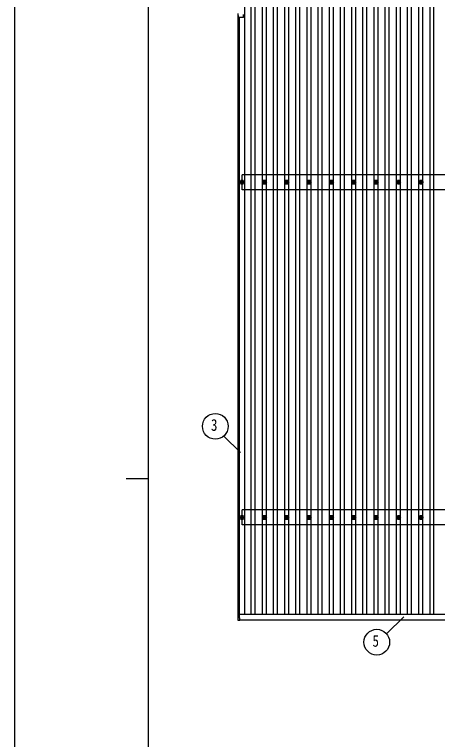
# Model space of a CAD drawing. Units: millimetres, scale not verified. Extents: x -16820 to 16820, y -11880 to 11880.
# Drawn here: x -16820 to -13034, y -1836 to 4651 of the extents above; entities that cross this region are included whole.
import ezdxf
from ezdxf.enums import TextEntityAlignment as Align

# ---------------------------------------------------------------- set-up
doc = ezdxf.new("R2010")
doc.units = ezdxf.units.MM
doc.header["$LTSCALE"] = 50
for name, color, linetype in [('0-5_YKK_13', 4, 'Continuous'), ('0-6_YKK_A1', 4, 'Continuous'), ('0-7_YKK_D', 6, 'Continuous'), ('0-8_YKK_ZWAK', 7, 'Continuous')]:
    doc.layers.add(name, color=color, linetype=linetype)
doc.styles.add('ＭＳ ゴシック', font='')
doc.styles.get('ＭＳ ゴシック').set_extended_font_data('MS Gothic')

msp = doc.modelspace()

# ---------------------------------------------------------------- linework, layer by layer
at = {"layer": '0-5_YKK_13'}
for p, q in [((-14818.73, 4640.12), (-14818.73, 4660.12)), ((-14817.23, 4640.12), (-14818.73, 4640.12)), ((-14817.23, 4640.12), (-14817.23, 4626.12)), ((-14794.63, 4625.12), (-14816.23, 4625.12)), ((-14771.23, 4625.12), (-14793.83, 4625.12)), ((-14770.23, 4626.12), (-14770.23, 4649.72)), ((-14793.23, 3151.94), (-14788.81, 3151.94)), ((-14793.23, 3148.44), (-14788.81, 3148.44)), ((-14784.98, 3160.18), (-14784.98, 3155.77)), ((-14784.98, 3144.6), (-14784.98, 3140.19)), ((-14781.48, 3160.18), (-14781.48, 3155.77)), ((-14781.48, 3144.6), (-14781.48, 3140.19)), ((-14777.65, 3151.94), (-14773.23, 3151.94)), ((-14777.65, 3148.44), (-14773.23, 3148.44)), ((-14593.23, 3151.94), (-14588.81, 3151.94)), ((-14593.23, 3148.44), (-14588.81, 3148.44)), ((-14584.98, 3160.18), (-14584.98, 3155.77)), ((-14584.98, 3144.6), (-14584.98, 3140.19)), ((-14581.48, 3160.18), (-14581.48, 3155.77)), ((-14581.48, 3144.6), (-14581.48, 3140.19)), ((-14577.65, 3151.94), (-14573.23, 3151.94)), ((-14577.65, 3148.44), (-14573.23, 3148.44)), ((-14393.23, 3151.94), (-14388.81, 3151.94)), ((-14393.23, 3148.44), (-14388.81, 3148.44)), ((-14384.98, 3160.18), (-14384.98, 3155.77)), ((-14384.98, 3144.6), (-14384.98, 3140.19)), ((-14381.48, 3160.18), (-14381.48, 3155.77)), ((-14381.48, 3144.6), (-14381.48, 3140.19)), ((-14377.65, 3151.94), (-14373.23, 3151.94)), ((-14377.65, 3148.44), (-14373.23, 3148.44)), ((-14193.23, 3151.94), (-14188.81, 3151.94)), ((-14193.23, 3148.44), (-14188.81, 3148.44)), ((-14184.98, 3160.18), (-14184.98, 3155.77)), ((-14184.98, 3144.6), (-14184.98, 3140.19)), ((-14181.48, 3160.18), (-14181.48, 3155.77)), ((-14181.48, 3144.6), (-14181.48, 3140.19)), ((-14177.65, 3151.94), (-14173.23, 3151.94)), ((-14177.65, 3148.44), (-14173.23, 3148.44)), ((-13993.23, 3151.94), (-13988.81, 3151.94)), ((-13993.23, 3148.44), (-13988.81, 3148.44)), ((-13984.98, 3160.18), (-13984.98, 3155.77)), ((-13984.98, 3144.6), (-13984.98, 3140.19)), ((-13981.48, 3160.18), (-13981.48, 3155.77)), ((-13981.48, 3144.6), (-13981.48, 3140.19)), ((-13977.65, 3151.94), (-13973.23, 3151.94)), ((-13977.65, 3148.44), (-13973.23, 3148.44)), ((-13793.23, 3151.94), (-13788.81, 3151.94)), ((-13793.23, 3148.44), (-13788.81, 3148.44)), ((-13784.98, 3160.18), (-13784.98, 3155.77)), ((-13784.98, 3144.6), (-13784.98, 3140.19)), ((-13781.48, 3160.18), (-13781.48, 3155.77)), ((-13781.48, 3144.6), (-13781.48, 3140.19)), ((-13777.65, 3151.94), (-13773.23, 3151.94)), ((-13777.65, 3148.44), (-13773.23, 3148.44)), ((-13593.23, 3151.94), (-13588.81, 3151.94)), ((-13593.23, 3148.44), (-13588.81, 3148.44)), ((-13584.98, 3160.18), (-13584.98, 3155.77)), ((-13584.98, 3144.6), (-13584.98, 3140.19)), ((-13581.48, 3160.18), (-13581.48, 3155.77)), ((-13581.48, 3144.6), (-13581.48, 3140.19)), ((-13577.65, 3151.94), (-13573.23, 3151.94)), ((-13577.65, 3148.44), (-13573.23, 3148.44)), ((-13393.23, 3151.94), (-13388.81, 3151.94)), ((-13393.23, 3148.44), (-13388.81, 3148.44)), ((-13384.98, 3160.18), (-13384.98, 3155.77)), ((-13384.98, 3144.6), (-13384.98, 3140.19)), ((-13381.48, 3160.18), (-13381.48, 3155.77)), ((-13381.48, 3144.6), (-13381.48, 3140.19)), ((-13377.65, 3151.94), (-13373.23, 3151.94)), ((-13377.65, 3148.44), (-13373.23, 3148.44)), ((-13193.23, 3151.94), (-13188.81, 3151.94)), ((-13193.23, 3148.44), (-13188.81, 3148.44)), ((-13184.98, 3160.18), (-13184.98, 3155.77)), ((-13184.98, 3144.6), (-13184.98, 3140.19)), ((-13181.48, 3160.18), (-13181.48, 3155.77)), ((-13181.48, 3144.6), (-13181.48, 3140.19)), ((-13177.65, 3151.94), (-13173.23, 3151.94)), ((-13177.65, 3148.44), (-13173.23, 3148.44)), ((-14793.23, 151.94), (-14788.81, 151.94)), ((-14793.23, 148.44), (-14788.81, 148.44)), ((-14784.98, 160.18), (-14784.98, 155.77)), ((-14784.98, 144.6), (-14784.98, 140.19)), ((-14781.48, 160.18), (-14781.48, 155.77)), ((-14781.48, 144.6), (-14781.48, 140.19)), ((-14777.65, 151.94), (-14773.23, 151.94)), ((-14777.65, 148.44), (-14773.23, 148.44)), ((-14593.23, 151.94), (-14588.81, 151.94)), ((-14593.23, 148.44), (-14588.81, 148.44)), ((-14584.98, 160.18), (-14584.98, 155.77)), ((-14584.98, 144.6), (-14584.98, 140.19)), ((-14581.48, 160.18), (-14581.48, 155.77)), ((-14581.48, 144.6), (-14581.48, 140.19)), ((-14577.65, 151.94), (-14573.23, 151.94)), ((-14577.65, 148.44), (-14573.23, 148.44)), ((-14393.23, 151.94), (-14388.81, 151.94)), ((-14393.23, 148.44), (-14388.81, 148.44)), ((-14384.98, 160.18), (-14384.98, 155.77)), ((-14384.98, 144.6), (-14384.98, 140.19)), ((-14381.48, 160.18), (-14381.48, 155.77)), ((-14381.48, 144.6), (-14381.48, 140.19)), ((-14377.65, 151.94), (-14373.23, 151.94)), ((-14377.65, 148.44), (-14373.23, 148.44)), ((-14193.23, 151.94), (-14188.81, 151.94)), ((-14193.23, 148.44), (-14188.81, 148.44)), ((-14184.98, 160.18), (-14184.98, 155.77)), ((-14184.98, 144.6), (-14184.98, 140.19)), ((-14181.48, 160.18), (-14181.48, 155.77)), ((-14181.48, 144.6), (-14181.48, 140.19)), ((-14177.65, 151.94), (-14173.23, 151.94)), ((-14177.65, 148.44), (-14173.23, 148.44)), ((-13993.23, 151.94), (-13988.81, 151.94)), ((-13993.23, 148.44), (-13988.81, 148.44)), ((-13984.98, 160.18), (-13984.98, 155.77)), ((-13984.98, 144.6), (-13984.98, 140.19)), ((-13981.48, 160.18), (-13981.48, 155.77)), ((-13981.48, 144.6), (-13981.48, 140.19)), ((-13977.65, 151.94), (-13973.23, 151.94)), ((-13977.65, 148.44), (-13973.23, 148.44)), ((-13793.23, 151.94), (-13788.81, 151.94)), ((-13793.23, 148.44), (-13788.81, 148.44)), ((-13784.98, 160.18), (-13784.98, 155.77)), ((-13784.98, 144.6), (-13784.98, 140.19)), ((-13781.48, 160.18), (-13781.48, 155.77)), ((-13781.48, 144.6), (-13781.48, 140.19)), ((-13777.65, 151.94), (-13773.23, 151.94)), ((-13777.65, 148.44), (-13773.23, 148.44)), ((-13593.23, 151.94), (-13588.81, 151.94)), ((-13593.23, 148.44), (-13588.81, 148.44)), ((-13584.98, 160.18), (-13584.98, 155.77)), ((-13584.98, 144.6), (-13584.98, 140.19)), ((-13581.48, 160.18), (-13581.48, 155.77)), ((-13581.48, 144.6), (-13581.48, 140.19)), ((-13577.65, 151.94), (-13573.23, 151.94)), ((-13577.65, 148.44), (-13573.23, 148.44)), ((-13393.23, 151.94), (-13388.81, 151.94)), ((-13393.23, 148.44), (-13388.81, 148.44)), ((-13384.98, 160.18), (-13384.98, 155.77)), ((-13384.98, 144.6), (-13384.98, 140.19)), ((-13381.48, 160.18), (-13381.48, 155.77)), ((-13381.48, 144.6), (-13381.48, 140.19)), ((-13377.65, 151.94), (-13373.23, 151.94)), ((-13377.65, 148.44), (-13373.23, 148.44)), ((-13193.23, 151.94), (-13188.81, 151.94)), ((-13193.23, 148.44), (-13188.81, 148.44)), ((-13184.98, 160.18), (-13184.98, 155.77)), ((-13184.98, 144.6), (-13184.98, 140.19)), ((-13181.48, 160.18), (-13181.48, 155.77)), ((-13181.48, 144.6), (-13181.48, 140.19)), ((-13177.65, 151.94), (-13173.23, 151.94)), ((-13177.65, 148.44), (-13173.23, 148.44)), ((-14821.53, -748.71), (-14821.53, -766.71)), ((-14802.53, -747.71), (-14820.53, -747.71)), ((-14820.53, -767.71), (-14802.53, -767.71)), ((-14801.53, -766.71), (-14801.53, -748.71))]:
    msp.add_line(p, q, dxfattribs=at)
for centre, radius in [((-14783.23, 3150.19), 18.25), ((-14783.23, 3150.19), 10.15), ((-14783.23, 3150.19), 5.85), ((-14783.23, 3150.19), 5.25), ((-14583.23, 3150.19), 18.25), ((-14583.23, 3150.19), 10.15), ((-14583.23, 3150.19), 5.85), ((-14583.23, 3150.19), 5.25), ((-14383.23, 3150.19), 18.25), ((-14383.23, 3150.19), 10.15), ((-14383.23, 3150.19), 5.85), ((-14383.23, 3150.19), 5.25), ((-14183.23, 3150.19), 18.25), ((-14183.23, 3150.19), 10.15), ((-14183.23, 3150.19), 5.85), ((-14183.23, 3150.19), 5.25), ((-13983.23, 3150.19), 18.25), ((-13983.23, 3150.19), 10.15), ((-13983.23, 3150.19), 5.85), ((-13983.23, 3150.19), 5.25), ((-13783.23, 3150.19), 18.25), ((-13783.23, 3150.19), 10.15), ((-13783.23, 3150.19), 5.85), ((-13783.23, 3150.19), 5.25), ((-13583.23, 3150.19), 18.25), ((-13583.23, 3150.19), 10.15), ((-13583.23, 3150.19), 5.85), ((-13583.23, 3150.19), 5.25), ((-13383.23, 3150.19), 18.25), ((-13383.23, 3150.19), 10.15), ((-13383.23, 3150.19), 5.85), ((-13383.23, 3150.19), 5.25), ((-13183.23, 3150.19), 18.25), ((-13183.23, 3150.19), 10.15), ((-13183.23, 3150.19), 5.85), ((-13183.23, 3150.19), 5.25), ((-14783.23, 150.19), 18.25), ((-14783.23, 150.19), 10.15), ((-14783.23, 150.19), 5.85), ((-14783.23, 150.19), 5.25), ((-14583.23, 150.19), 18.25), ((-14583.23, 150.19), 10.15), ((-14583.23, 150.19), 5.85), ((-14583.23, 150.19), 5.25), ((-14383.23, 150.19), 18.25), ((-14383.23, 150.19), 10.15), ((-14383.23, 150.19), 5.85), ((-14383.23, 150.19), 5.25), ((-14183.23, 150.19), 18.25), ((-14183.23, 150.19), 10.15), ((-14183.23, 150.19), 5.85), ((-14183.23, 150.19), 5.25), ((-13983.23, 150.19), 18.25), ((-13983.23, 150.19), 10.15), ((-13983.23, 150.19), 5.85), ((-13983.23, 150.19), 5.25), ((-13783.23, 150.19), 18.25), ((-13783.23, 150.19), 10.15), ((-13783.23, 150.19), 5.85), ((-13783.23, 150.19), 5.25), ((-13583.23, 150.19), 18.25), ((-13583.23, 150.19), 10.15), ((-13583.23, 150.19), 5.85), ((-13583.23, 150.19), 5.25), ((-13383.23, 150.19), 18.25), ((-13383.23, 150.19), 10.15), ((-13383.23, 150.19), 5.85), ((-13383.23, 150.19), 5.25), ((-13183.23, 150.19), 18.25), ((-13183.23, 150.19), 10.15), ((-13183.23, 150.19), 5.85), ((-13183.23, 150.19), 5.25)]:
    msp.add_circle(centre, radius, dxfattribs=at)
for centre, radius, start, end in [((-14816.23, 4626.12), 1, 180, 269.99999), ((-14794.23, 4624.82), 0.5, 36.8699, 143.1301), ((-14771.23, 4626.12), 1, 269.99999, 0), ((-14769.93, 4650.12), 0.5, 126.8699, 233.1301), ((-14820.53, -748.71), 1, 90, 180), ((-14820.53, -766.71), 1, 180, 270), ((-14802.53, -748.71), 1, 0, 90), ((-14802.53, -766.71), 1, 270, 0)]:
    msp.add_arc(centre, radius, start, end, dxfattribs=at)
at = {"layer": '0-6_YKK_A1'}
for p, q in [((-14758.23, -716.42), (-14758.23, 10016.55)), ((-14700.73, -716.42), (-14700.73, 10016.55)), ((-14665.73, -716.42), (-14665.73, 10016.55)), ((-14500.73, -716.42), (-14500.73, 10016.55)), ((-14465.73, -716.42), (-14465.73, 10016.55)), ((-14300.73, -716.42), (-14300.73, 10016.55)), ((-14265.73, -716.42), (-14265.73, 10016.55)), ((-14100.73, -716.42), (-14100.73, 10016.55)), ((-14065.73, -716.42), (-14065.73, 10016.55)), ((-13900.73, -716.42), (-13900.73, 10016.55)), ((-13865.73, -716.42), (-13865.73, 10016.55)), ((-13700.73, -716.42), (-13700.73, 10016.55)), ((-13665.73, -716.42), (-13665.73, 10016.55)), ((-13500.73, -716.42), (-13500.73, 10016.55)), ((-13465.73, -716.42), (-13465.73, 10016.55)), ((-13300.73, -716.42), (-13300.73, 10016.55)), ((-13265.73, -716.42), (-13265.73, 10016.55)), ((-13100.73, -716.42), (-13100.73, 10016.55)), ((-13065.73, -716.42), (-13065.73, 10016.55)), ((-14600.73, 3155.36), (-14600.73, 6145.01)), ((-14565.73, 3155.36), (-14565.73, 6145.01)), ((-14400.73, 3155.36), (-14400.73, 6145.01)), ((-14365.73, 3155.36), (-14365.73, 6145.01)), ((-14200.73, 3155.36), (-14200.73, 6145.01)), ((-14165.73, 3155.36), (-14165.73, 6145.01)), ((-14000.73, 3155.36), (-14000.73, 6145.01)), ((-13965.73, 3155.36), (-13965.73, 6145.01)), ((-13800.73, 3155.36), (-13800.73, 6145.01)), ((-13765.73, 3155.36), (-13765.73, 6145.01)), ((-13600.73, 3155.36), (-13600.73, 6145.01)), ((-13565.73, 3155.36), (-13565.73, 6145.01)), ((-13400.73, 3155.36), (-13400.73, 6145.01)), ((-13365.73, 3155.36), (-13365.73, 6145.01)), ((-13200.73, 3155.36), (-13200.73, 6145.01)), ((-13165.73, 3155.36), (-13165.73, 6145.01)), ((-14818.23, -747.71), (-14818.23, 4640.12)), ((-14806.23, -747.71), (-14806.23, 4625.12)), ((-9383.23, 3217.19), (-14783.23, 3217.19)), ((-14783.23, 3083.19), (-14783.23, 3217.19)), ((-14600.73, 155.36), (-14600.73, 3145.01)), ((-14565.73, 155.36), (-14565.73, 3145.01)), ((-14400.73, 155.36), (-14400.73, 3145.01)), ((-14365.73, 155.36), (-14365.73, 3145.01)), ((-14200.73, 155.36), (-14200.73, 3145.01)), ((-14165.73, 155.36), (-14165.73, 3145.01)), ((-14000.73, 155.36), (-14000.73, 3145.01)), ((-13965.73, 155.36), (-13965.73, 3145.01)), ((-13800.73, 155.36), (-13800.73, 3145.01)), ((-13765.73, 155.36), (-13765.73, 3145.01)), ((-13600.73, 155.36), (-13600.73, 3145.01)), ((-13565.73, 155.36), (-13565.73, 3145.01)), ((-13400.73, 155.36), (-13400.73, 3145.01)), ((-13365.73, 155.36), (-13365.73, 3145.01)), ((-13200.73, 155.36), (-13200.73, 3145.01)), ((-13165.73, 155.36), (-13165.73, 3145.01)), ((-9383.23, 3083.19), (-14783.23, 3083.19)), ((-9383.23, 217.19), (-14783.23, 217.19)), ((-14783.23, 83.19), (-14783.23, 217.19)), ((-14600.73, -716.42), (-14600.73, 145.01)), ((-14565.73, -716.42), (-14565.73, 145.01)), ((-14400.73, -716.42), (-14400.73, 145.01)), ((-14365.73, -716.42), (-14365.73, 145.01)), ((-14200.73, -716.42), (-14200.73, 145.01)), ((-14165.73, -716.42), (-14165.73, 145.01)), ((-14000.73, -716.42), (-14000.73, 145.01)), ((-13965.73, -716.42), (-13965.73, 145.01)), ((-13800.73, -716.42), (-13800.73, 145.01)), ((-13765.73, -716.42), (-13765.73, 145.01)), ((-13600.73, -716.42), (-13600.73, 145.01)), ((-13565.73, -716.42), (-13565.73, 145.01)), ((-13400.73, -716.42), (-13400.73, 145.01)), ((-13365.73, -716.42), (-13365.73, 145.01)), ((-13200.73, -716.42), (-13200.73, 145.01)), ((-13165.73, -716.42), (-13165.73, 145.01)), ((-9383.23, 83.19), (-14783.23, 83.19)), ((-14806.23, -716.42), (-9360.23, -716.42)), ((-14801.53, -764.41), (-9364.93, -764.41))]:
    msp.add_line(p, q, dxfattribs=at)
at = {"layer": '0-7_YKK_D'}
for p, q in [((-14947.14, 878.79), (-14798.35, 730)), ((-13489.46, -891.31), (-13336.12, -737.98))]:
    msp.add_line(p, q, dxfattribs=at)
for centre in [(-15022.78, 965.68), (-13577.22, -965.94)]:
    msp.add_circle(centre, 115.2, dxfattribs=at)
at = {"layer": '0-8_YKK_ZWAK'}
for p, q in [((-15619.92, -10100), (-15619.92, 11100)), ((-15819.92, 500), (-15619.92, 500))]:
    msp.add_line(p, q, dxfattribs=at)
msp.add_lwpolyline([(-16820, -11880), (16820, -11880), (16820, 11880), (-16820, 11880)], close=True, dxfattribs=at)

# ---------------------------------------------------------------- texts
at = {"layer": '0-7_YKK_D', "style": 'ＭＳ ゴシック', "width": 0.8}
for s, p in [('3', (-15061.18, 893.68)), ('5', (-13615.62, -1037.94))]:
    msp.add_text(s, height=105.6, dxfattribs=at).set_placement(p, align=Align.BOTTOM_LEFT)

doc.saveas('drawing.dxf')
